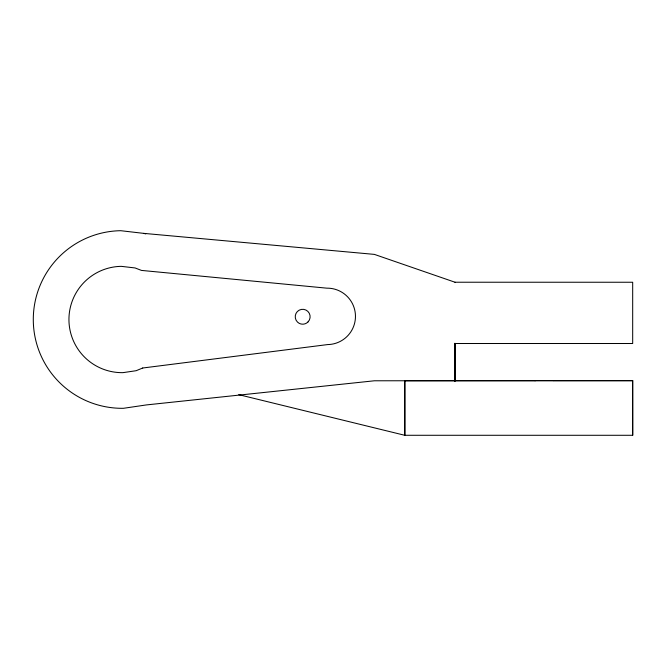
<?xml version="1.0" encoding="UTF-8"?>
<svg xmlns="http://www.w3.org/2000/svg" width="666" height="666" viewBox="0 0 666 666"><rect width="100%" height="100%" fill="white"/><g stroke="black" fill="none" stroke-linecap="round" stroke-linejoin="round"><path stroke-width="1" d="M404.811 380.486L404.811 435.281L632.7 435.289L632.675 380.619L553.18 380.661M455.036 343.406L455.078 380.744L455.061 343.506L632.683 343.506L632.683 282.251L454.936 282.226M534.565 380.594L553.188 380.594M632.7 380.744L404.803 380.744L404.803 435.298L238.728 394.647M535.614 380.677L374.375 380.786L146.395 404.92L123.46 408.3A88.811 88.811 0 0 1 33.3 320.854A88.811 88.811 0 0 1 120.746 230.702L143.773 233.375L374.375 254.387L455.061 282.251M632.675 380.619L632.7 435.289M454.936 343.24L454.936 381.518M143.773 233.375A88.811 88.811 0 0 1 145.712 233.883M308.025 321.928L306.502 323.135A7.451 7.451 0 0 1 299.051 323.243L297.494 322.086A7.451 7.451 0 0 1 297.336 311.555A7.451 7.451 0 0 1 307.867 311.397A7.451 7.451 0 0 1 308.025 321.928M142.715 368.007L136.164 370.704L122.91 372.652A53.155 53.155 0 0 1 68.948 320.313A53.155 53.155 0 0 1 121.287 266.35L135.073 267.948L141.467 270.413L326.823 288.162A28.205 28.205 0 0 1 355.461 315.934A28.205 28.205 0 0 1 327.68 344.572L142.715 368.007"/></g></svg>
